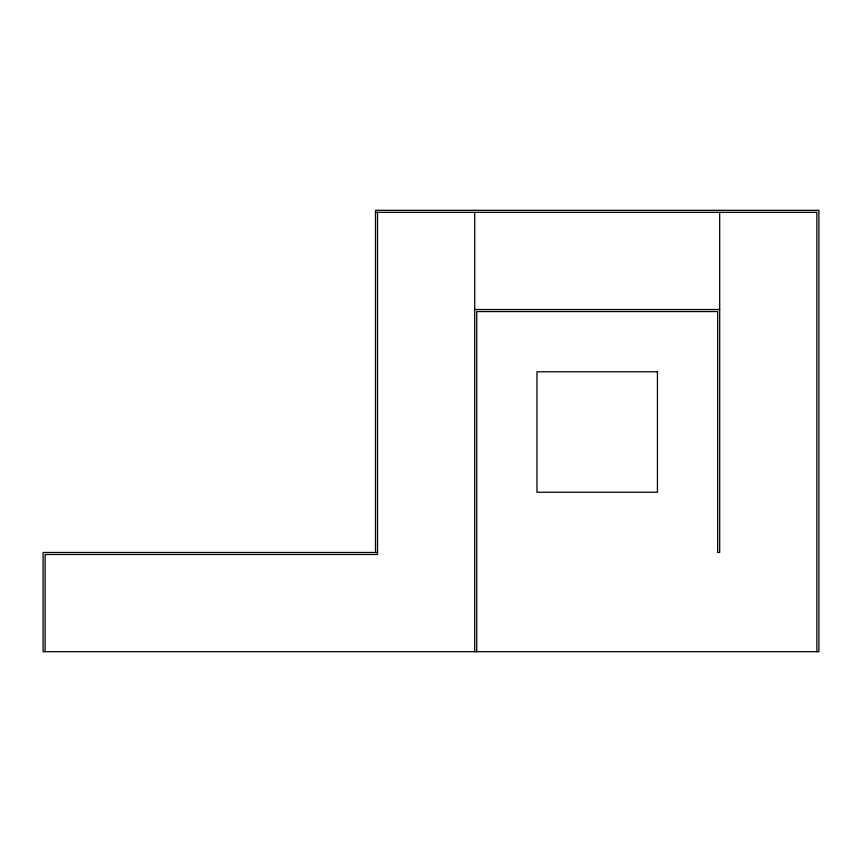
<?xml version="1.0" encoding="UTF-8"?>
<svg xmlns="http://www.w3.org/2000/svg" width="862" height="862" viewBox="0 0 862 862"><rect width="100%" height="100%" fill="white"/><g stroke="black" fill="none" stroke-linecap="round" stroke-linejoin="round"><path stroke-width="1.29" d="M375.498 212.332L816.874 212.332L816.874 651.683M474.703 309.523L719.695 309.523M377.524 552.477L43.1 552.477L43.1 651.683L818.9 651.683L818.9 210.317L375.498 210.317L375.498 552.477M719.695 212.332L719.695 552.477L717.669 552.477L717.669 311.548L476.729 311.548L476.729 651.683M474.703 212.332L474.703 651.683M377.524 212.332L377.524 554.503L45.126 554.503L45.126 651.683M657.437 371.781L536.961 371.781L536.961 492.245L657.437 492.245L657.437 371.781"/></g></svg>
